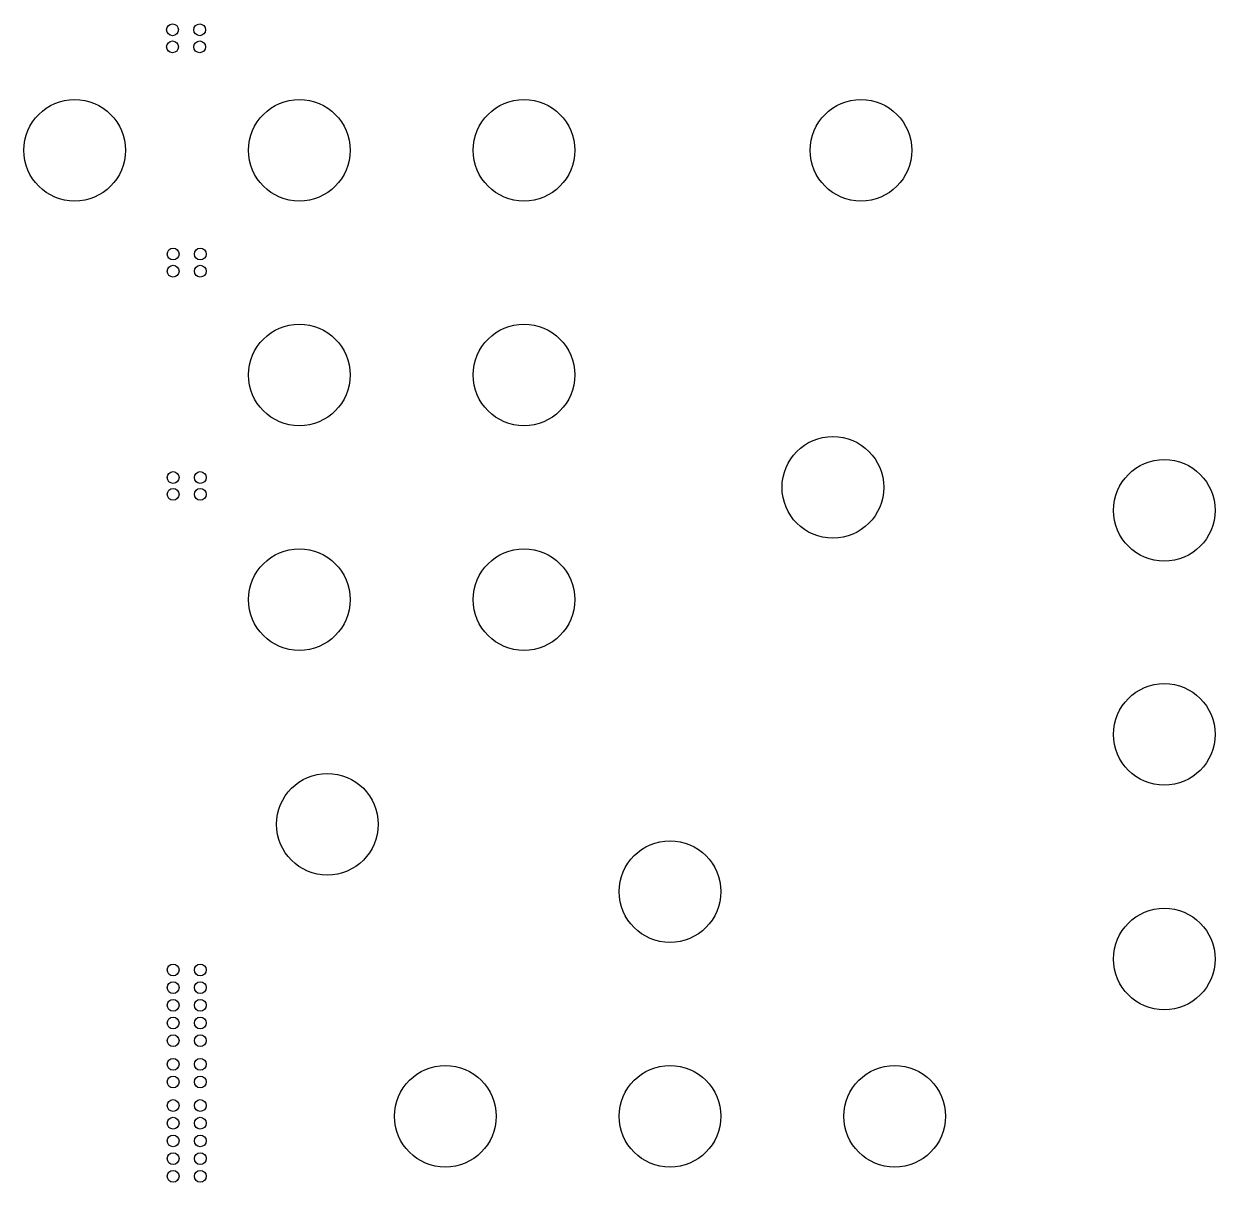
# Model space of a CAD drawing. Header units: millimetres. Extents: x -23 to 78, y -88 to 11.
import ezdxf

# ---------------------------------------------------------------- set-up
doc = ezdxf.new("R2010")
doc.units = ezdxf.units.MM
doc.layers.add('livello 2', color=3, linetype='Continuous', lineweight=25, true_color=0x00ff00)

msp = doc.modelspace()

# ---------------------------------------------------------------- linework, layer by layer
at = {"layer": 'livello 2'}
for centre, radius in [((-10.75, 10.22), 0.5), ((-8.45, 10.22), 0.5), ((-10.75, 8.77), 0.5), ((-8.45, 8.77), 0.5), ((-19.05, 0), 4.31), ((0, 0), 4.31), ((19.05, 0), 4.31), ((47.62, 0), 4.31), ((-10.7, -8.8), 0.5), ((-8.4, -8.8), 0.5), ((-10.7, -10.25), 0.5), ((-8.4, -10.25), 0.5), ((0, -19.05), 4.31), ((19.05, -19.05), 4.31), ((45.24, -28.58), 4.31), ((73.34, -30.53), 4.31), ((-10.7, -27.75), 0.5), ((-8.4, -27.75), 0.5), ((-10.7, -29.17), 0.5), ((-8.4, -29.17), 0.5), ((0, -38.1), 4.31), ((19.05, -38.1), 4.31), ((73.34, -49.53), 4.31), ((2.38, -57.15), 4.31), ((31.43, -62.86), 4.31), ((73.34, -68.58), 4.31), ((-10.7, -69.5), 0.5), ((-8.4, -69.5), 0.5), ((-10.7, -71), 0.5), ((-8.4, -71), 0.5), ((-10.7, -72.5), 0.5), ((-8.4, -72.5), 0.5), ((-10.7, -74), 0.5), ((-8.4, -74), 0.5), ((-10.7, -75.5), 0.5), ((-8.4, -75.5), 0.5), ((-10.7, -77.5), 0.5), ((-8.4, -77.5), 0.5), ((12.38, -81.91), 4.31), ((31.43, -81.91), 4.31), ((50.48, -81.91), 4.31), ((-10.7, -79), 0.5), ((-8.4, -79), 0.5), ((-10.7, -81), 0.5), ((-8.4, -81), 0.5), ((-10.7, -82.5), 0.5), ((-8.4, -82.5), 0.5), ((-10.7, -84), 0.5), ((-8.4, -84), 0.5), ((-10.7, -85.5), 0.5), ((-8.4, -85.5), 0.5), ((-10.7, -87), 0.5), ((-8.4, -87), 0.5)]:
    msp.add_circle(centre, radius, dxfattribs=at)

doc.saveas('drawing.dxf')
